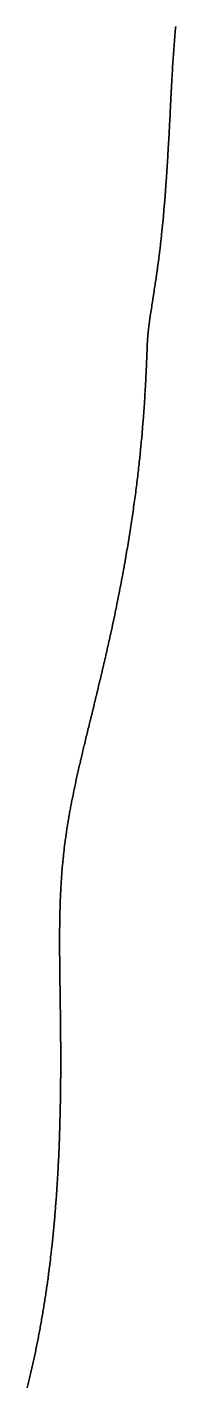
# Model space of a CAD drawing. Header units: inches. Extents: x 130170 to 284068, y 377793 to 804530.
# Drawn here: x 259751.1 to 259765.1, y 739821.6 to 739950.1 of the extents above; entities that cross this region are included whole.
import ezdxf

# ---------------------------------------------------------------- set-up
doc = ezdxf.new("R2010")
doc.units = ezdxf.units.IN
doc.header["$MEASUREMENT"] = 0
doc.layers.add('muni_il', color=7, linetype='Continuous')

msp = doc.modelspace()

# ---------------------------------------------------------------- linework, layer by layer
at = {"layer": 'muni_il'}
for points in [[(259751.09, 739821.46), (259751.13, 739821.59), (259751.16, 739821.73), (259751.19, 739821.86), (259751.22, 739821.99), (259751.25, 739822.13), (259751.28, 739822.26), (259751.32, 739822.39), (259751.35, 739822.53), (259751.38, 739822.66), (259751.41, 739822.8), (259751.44, 739822.93), (259751.47, 739823.07), (259751.5, 739823.2), (259751.53, 739823.34), (259751.56, 739823.47), (259751.59, 739823.61), (259751.62, 739823.74), (259751.65, 739823.88), (259751.68, 739824.02), (259751.71, 739824.15), (259751.74, 739824.29), (259751.77, 739824.43), (259751.8, 739824.56), (259751.83, 739824.7), (259751.86, 739824.84), (259751.89, 739824.98), (259751.91, 739825.12), (259751.94, 739825.26), (259751.97, 739825.4), (259752, 739825.53), (259752.03, 739825.67), (259752.05, 739825.81), (259752.08, 739825.95), (259752.11, 739826.09), (259752.14, 739826.24), (259752.16, 739826.38), (259752.19, 739826.52), (259752.22, 739826.66), (259752.24, 739826.8), (259752.27, 739826.94), (259752.3, 739827.09), (259752.32, 739827.23), (259752.35, 739827.37), (259752.37, 739827.52), (259752.4, 739827.66), (259752.43, 739827.8), (259752.45, 739827.95), (259752.48, 739828.09), (259752.5, 739828.24), (259752.53, 739828.38), (259752.55, 739828.53), (259752.57, 739828.67), (259752.6, 739828.82), (259752.62, 739828.97), (259752.65, 739829.11), (259752.67, 739829.26), (259752.69, 739829.41), (259752.72, 739829.56), (259752.74, 739829.71), (259752.76, 739829.85), (259752.79, 739830), (259752.81, 739830.15), (259752.83, 739830.3), (259752.85, 739830.45), (259752.88, 739830.6), (259752.9, 739830.75), (259752.92, 739830.9), (259752.94, 739831.06), (259752.96, 739831.21), (259752.99, 739831.36), (259753.01, 739831.51), (259753.03, 739831.66), (259753.05, 739831.82), (259753.07, 739831.97), (259753.09, 739832.12), (259753.11, 739832.28), (259753.13, 739832.43), (259753.15, 739832.59), (259753.17, 739832.74), (259753.19, 739832.9), (259753.21, 739833.05), (259753.23, 739833.21), (259753.25, 739833.37), (259753.27, 739833.52), (259753.28, 739833.68), (259753.3, 739833.84), (259753.32, 739834), (259753.34, 739834.15), (259753.36, 739834.31), (259753.38, 739834.47), (259753.39, 739834.63), (259753.41, 739834.79), (259753.43, 739834.95), (259753.44, 739835.11), (259753.46, 739835.27), (259753.48, 739835.43), (259753.49, 739835.59), (259753.51, 739835.75), (259753.53, 739835.92), (259753.54, 739836.08), (259753.56, 739836.24), (259753.57, 739836.4), (259753.59, 739836.57), (259753.61, 739836.73), (259753.62, 739836.89), (259753.64, 739837.06), (259753.65, 739837.22), (259753.66, 739837.38), (259753.68, 739837.55), (259753.69, 739837.71), (259753.71, 739837.88), (259753.72, 739838.04), (259753.73, 739838.21), (259753.75, 739838.38), (259753.76, 739838.54), (259753.77, 739838.71), (259753.79, 739838.88), (259753.8, 739839.04), (259753.81, 739839.21), (259753.82, 739839.38), (259753.84, 739839.55), (259753.85, 739839.71), (259753.86, 739839.88), (259753.87, 739840.05), (259753.88, 739840.22), (259753.89, 739840.39), (259753.91, 739840.56), (259753.92, 739840.72), (259753.93, 739840.89), (259753.94, 739841.06), (259753.95, 739841.23), (259753.96, 739841.4), (259753.97, 739841.57), (259753.98, 739841.74), (259753.99, 739841.91), (259754, 739842.08), (259754, 739842.25), (259754.01, 739842.43), (259754.02, 739842.6), (259754.03, 739842.77), (259754.04, 739842.94), (259754.05, 739843.11), (259754.06, 739843.28), (259754.06, 739843.45), (259754.07, 739843.62), (259754.08, 739843.8), (259754.09, 739843.97), (259754.09, 739844.14), (259754.1, 739844.31), (259754.11, 739844.48), (259754.11, 739844.65), (259754.12, 739844.83), (259754.13, 739845), (259754.13, 739845.17), (259754.14, 739845.34), (259754.14, 739845.51), (259754.15, 739845.69), (259754.16, 739845.86), (259754.16, 739846.03), (259754.17, 739846.2), (259754.17, 739846.37), (259754.18, 739846.55), (259754.18, 739846.72), (259754.18, 739846.89), (259754.19, 739847.06), (259754.19, 739847.23), (259754.2, 739847.4), (259754.2, 739847.58), (259754.2, 739847.75), (259754.21, 739847.92), (259754.21, 739848.09), (259754.21, 739848.26), (259754.22, 739848.43), (259754.22, 739848.6), (259754.22, 739848.77), (259754.23, 739848.94), (259754.23, 739849.11), (259754.23, 739849.29), (259754.23, 739849.46), (259754.24, 739849.63), (259754.24, 739849.8), (259754.24, 739849.97), (259754.24, 739850.13), (259754.24, 739850.3), (259754.24, 739850.47), (259754.24, 739850.64), (259754.25, 739850.81), (259754.25, 739850.98), (259754.25, 739851.15), (259754.25, 739851.32), (259754.25, 739851.48), (259754.25, 739851.65), (259754.25, 739851.82), (259754.25, 739851.99), (259754.25, 739852.15), (259754.25, 739852.32), (259754.25, 739852.48), (259754.25, 739852.65), (259754.25, 739852.82), (259754.25, 739852.98), (259754.25, 739853.15), (259754.25, 739853.31), (259754.25, 739853.48), (259754.25, 739853.64), (259754.25, 739853.8), (259754.25, 739853.97), (259754.25, 739854.13), (259754.24, 739854.29), (259754.24, 739854.46), (259754.24, 739854.62), (259754.24, 739854.78), (259754.24, 739854.94), (259754.24, 739855.1), (259754.24, 739855.26), (259754.24, 739855.42), (259754.23, 739855.58), (259754.23, 739855.74), (259754.23, 739855.9), (259754.23, 739856.06), (259754.23, 739856.22), (259754.23, 739856.38), (259754.22, 739856.53), (259754.22, 739856.69), (259754.22, 739856.85), (259754.22, 739857.01), (259754.22, 739857.16), (259754.21, 739857.32), (259754.21, 739857.47), (259754.21, 739857.63), (259754.21, 739857.78), (259754.21, 739857.93), (259754.2, 739858.09), (259754.2, 739858.24), (259754.2, 739858.39), (259754.2, 739858.55), (259754.2, 739858.7), (259754.19, 739858.85), (259754.19, 739859), (259754.19, 739859.15), (259754.19, 739859.3), (259754.19, 739859.45), (259754.18, 739859.6), (259754.18, 739859.75), (259754.18, 739859.89), (259754.18, 739860.04), (259754.18, 739860.19), (259754.17, 739860.34), (259754.17, 739860.48), (259754.17, 739860.63), (259754.17, 739860.77), (259754.17, 739860.92), (259754.17, 739861.06), (259754.16, 739861.21), (259754.16, 739861.35), (259754.16, 739861.49), (259754.16, 739861.64), (259754.16, 739861.78), (259754.16, 739861.92), (259754.16, 739862.06), (259754.16, 739862.2), (259754.15, 739862.34), (259754.15, 739862.48), (259754.15, 739862.62), (259754.15, 739862.76), (259754.15, 739862.9), (259754.15, 739863.04), (259754.15, 739863.18), (259754.15, 739863.31), (259754.15, 739863.45), (259754.15, 739863.59), (259754.15, 739863.72), (259754.15, 739863.86), (259754.15, 739864), (259754.15, 739864.13), (259754.15, 739864.26), (259754.15, 739864.4), (259754.15, 739864.53), (259754.15, 739864.67), (259754.15, 739864.8), (259754.15, 739864.93), (259754.16, 739865.06), (259754.16, 739865.2), (259754.16, 739865.33), (259754.16, 739865.46), (259754.16, 739865.59), (259754.16, 739865.72), (259754.17, 739865.85), (259754.17, 739865.98), (259754.17, 739866.11), (259754.17, 739866.24), (259754.18, 739866.37), (259754.18, 739866.49), (259754.18, 739866.62), (259754.19, 739866.75), (259754.19, 739866.88), (259754.19, 739867), (259754.2, 739867.13), (259754.2, 739867.26), (259754.21, 739867.38), (259754.21, 739867.51), (259754.21, 739867.64), (259754.22, 739867.76), (259754.22, 739867.89), (259754.23, 739868.01), (259754.23, 739868.14), (259754.24, 739868.26), (259754.25, 739868.38), (259754.25, 739868.51), (259754.26, 739868.63), (259754.27, 739868.76), (259754.27, 739868.88), (259754.28, 739869), (259754.29, 739869.13), (259754.29, 739869.25), (259754.3, 739869.37), (259754.31, 739869.49), (259754.32, 739869.62), (259754.33, 739869.74), (259754.33, 739869.86), (259754.34, 739869.98), (259754.35, 739870.1), (259754.36, 739870.23), (259754.37, 739870.35), (259754.38, 739870.47), (259754.39, 739870.59), (259754.4, 739870.71), (259754.41, 739870.83), (259754.42, 739870.95), (259754.44, 739871.07), (259754.45, 739871.2), (259754.46, 739871.32), (259754.47, 739871.44), (259754.48, 739871.56), (259754.5, 739871.68), (259754.51, 739871.8), (259754.52, 739871.92), (259754.53, 739872.04), (259754.55, 739872.16), (259754.56, 739872.28), (259754.58, 739872.41), (259754.59, 739872.53), (259754.61, 739872.65), (259754.62, 739872.77), (259754.64, 739872.89), (259754.65, 739873.01), (259754.67, 739873.13), (259754.68, 739873.26), (259754.7, 739873.38), (259754.72, 739873.5), (259754.73, 739873.62), (259754.75, 739873.74), (259754.77, 739873.87), (259754.79, 739873.99), (259754.8, 739874.11), (259754.82, 739874.23), (259754.84, 739874.36), (259754.86, 739874.48), (259754.88, 739874.6), (259754.9, 739874.73), (259754.92, 739874.85), (259754.94, 739874.98), (259754.96, 739875.1), (259754.98, 739875.22), (259755, 739875.35), (259755.02, 739875.47), (259755.05, 739875.6), (259755.07, 739875.73), (259755.09, 739875.85), (259755.11, 739875.98), (259755.14, 739876.11), (259755.16, 739876.23), (259755.18, 739876.36), (259755.21, 739876.49), (259755.23, 739876.62), (259755.26, 739876.74), (259755.28, 739876.87), (259755.31, 739877), (259755.33, 739877.13), (259755.36, 739877.26), (259755.38, 739877.39), (259755.41, 739877.52), (259755.44, 739877.65), (259755.46, 739877.79), (259755.49, 739877.92), (259755.52, 739878.05), (259755.55, 739878.18), (259755.58, 739878.32), (259755.6, 739878.45), (259755.63, 739878.59), (259755.66, 739878.72), (259755.69, 739878.86), (259755.72, 739878.99), (259755.75, 739879.13), (259755.78, 739879.27), (259755.81, 739879.4), (259755.84, 739879.54), (259755.87, 739879.68), (259755.91, 739879.82), (259755.94, 739879.96), (259755.97, 739880.1), (259756, 739880.24), (259756.03, 739880.38), (259756.07, 739880.53), (259756.1, 739880.67), (259756.13, 739880.81), (259756.17, 739880.96), (259756.2, 739881.1), (259756.23, 739881.25), (259756.27, 739881.39), (259756.3, 739881.54), (259756.34, 739881.69), (259756.37, 739881.83), (259756.41, 739881.98), (259756.44, 739882.13), (259756.48, 739882.28), (259756.52, 739882.43), (259756.55, 739882.58), (259756.59, 739882.74), (259756.63, 739882.89), (259756.66, 739883.04), (259756.7, 739883.2), (259756.74, 739883.35), (259756.78, 739883.51), (259756.81, 739883.66), (259756.85, 739883.82), (259756.89, 739883.98), (259756.93, 739884.14), (259756.97, 739884.3), (259757.01, 739884.45), (259757.05, 739884.62), (259757.09, 739884.78), (259757.13, 739884.94), (259757.17, 739885.1), (259757.21, 739885.27), (259757.25, 739885.43), (259757.29, 739885.59), (259757.33, 739885.76), (259757.37, 739885.93), (259757.41, 739886.09), (259757.45, 739886.26), (259757.49, 739886.43), (259757.53, 739886.6), (259757.57, 739886.77), (259757.61, 739886.94), (259757.66, 739887.11), (259757.7, 739887.29), (259757.74, 739887.46), (259757.78, 739887.63), (259757.82, 739887.81), (259757.86, 739887.99), (259757.91, 739888.16), (259757.95, 739888.34), (259757.99, 739888.52), (259758.03, 739888.7), (259758.08, 739888.87), (259758.12, 739889.05), (259758.16, 739889.24), (259758.2, 739889.42), (259758.25, 739889.6), (259758.29, 739889.78), (259758.33, 739889.97), (259758.37, 739890.15), (259758.42, 739890.33), (259758.46, 739890.52), (259758.5, 739890.71), (259758.55, 739890.89), (259758.59, 739891.08), (259758.63, 739891.27), (259758.67, 739891.46), (259758.72, 739891.65), (259758.76, 739891.84), (259758.8, 739892.03), (259758.84, 739892.22), (259758.89, 739892.41), (259758.93, 739892.61), (259758.97, 739892.8), (259759.01, 739892.99), (259759.06, 739893.19), (259759.1, 739893.38), (259759.14, 739893.58), (259759.18, 739893.78), (259759.22, 739893.97), (259759.27, 739894.17), (259759.31, 739894.37), (259759.35, 739894.57), (259759.39, 739894.77), (259759.43, 739894.97), (259759.47, 739895.16), (259759.51, 739895.36), (259759.55, 739895.57), (259759.59, 739895.77), (259759.63, 739895.97), (259759.67, 739896.17), (259759.71, 739896.37), (259759.75, 739896.57), (259759.79, 739896.78), (259759.83, 739896.98), (259759.87, 739897.18), (259759.91, 739897.39), (259759.95, 739897.59), (259759.99, 739897.8), (259760.03, 739898), (259760.07, 739898.21), (259760.1, 739898.41), (259760.14, 739898.62), (259760.18, 739898.82), (259760.22, 739899.03), (259760.25, 739899.23), (259760.29, 739899.44), (259760.33, 739899.64), (259760.36, 739899.85), (259760.4, 739900.06), (259760.43, 739900.26), (259760.47, 739900.47), (259760.5, 739900.67), (259760.54, 739900.88), (259760.57, 739901.08), (259760.61, 739901.29), (259760.64, 739901.5), (259760.67, 739901.7), (259760.71, 739901.91), (259760.74, 739902.11), (259760.77, 739902.32), (259760.8, 739902.52), (259760.83, 739902.72), (259760.87, 739902.93), (259760.9, 739903.13), (259760.93, 739903.34), (259760.96, 739903.54), (259760.99, 739903.74), (259761.02, 739903.94), (259761.05, 739904.15), (259761.07, 739904.35), (259761.1, 739904.55), (259761.13, 739904.75), (259761.16, 739904.95), (259761.19, 739905.15), (259761.21, 739905.35), (259761.24, 739905.55), (259761.27, 739905.74), (259761.29, 739905.94), (259761.32, 739906.14), (259761.34, 739906.33), (259761.37, 739906.53), (259761.39, 739906.72), (259761.42, 739906.91), (259761.44, 739907.11), (259761.46, 739907.3), (259761.49, 739907.49), (259761.51, 739907.68), (259761.53, 739907.87), (259761.55, 739908.06), (259761.58, 739908.25), (259761.6, 739908.43), (259761.62, 739908.62), (259761.64, 739908.8), (259761.66, 739908.98), (259761.68, 739909.17), (259761.7, 739909.35), (259761.72, 739909.53), (259761.73, 739909.71), (259761.75, 739909.89), (259761.77, 739910.06), (259761.79, 739910.24), (259761.81, 739910.41), (259761.82, 739910.58), (259761.84, 739910.76), (259761.85, 739910.93), (259761.87, 739911.1), (259761.89, 739911.26), (259761.9, 739911.43), (259761.92, 739911.59), (259761.93, 739911.76), (259761.94, 739911.92), (259761.96, 739912.08), (259761.97, 739912.24), (259761.98, 739912.4), (259762, 739912.56), (259762.01, 739912.71), (259762.02, 739912.86), (259762.03, 739913.02), (259762.05, 739913.17), (259762.06, 739913.32), (259762.07, 739913.46), (259762.08, 739913.61), (259762.09, 739913.75), (259762.1, 739913.9), (259762.11, 739914.04), (259762.12, 739914.18), (259762.13, 739914.32), (259762.14, 739914.45), (259762.15, 739914.59), (259762.16, 739914.72), (259762.16, 739914.85), (259762.17, 739914.98), (259762.18, 739915.11), (259762.19, 739915.23), (259762.2, 739915.36), (259762.2, 739915.48), (259762.21, 739915.6), (259762.22, 739915.72), (259762.22, 739915.84), (259762.23, 739915.96), (259762.24, 739916.07), (259762.24, 739916.19), (259762.25, 739916.3), (259762.25, 739916.41), (259762.26, 739916.52), (259762.27, 739916.62), (259762.27, 739916.73), (259762.28, 739916.83), (259762.28, 739916.93), (259762.29, 739917.03), (259762.29, 739917.13), (259762.29, 739917.23), (259762.3, 739917.32), (259762.3, 739917.42), (259762.31, 739917.51), (259762.31, 739917.6), (259762.32, 739917.69), (259762.32, 739917.77), (259762.32, 739917.86), (259762.33, 739917.95), (259762.33, 739918.03), (259762.33, 739918.11), (259762.34, 739918.19), (259762.34, 739918.27), (259762.34, 739918.34), (259762.35, 739918.42), (259762.35, 739918.49), (259762.35, 739918.57), (259762.35, 739918.64), (259762.36, 739918.71), (259762.36, 739918.78), (259762.36, 739918.84), (259762.37, 739918.91), (259762.37, 739918.98), (259762.37, 739919.04), (259762.37, 739919.1), (259762.38, 739919.16), (259762.38, 739919.22), (259762.38, 739919.28), (259762.38, 739919.34), (259762.38, 739919.4), (259762.39, 739919.45), (259762.39, 739919.51), (259762.39, 739919.56), (259762.39, 739919.61), (259762.4, 739919.66), (259762.4, 739919.71), (259762.4, 739919.76), (259762.4, 739919.81), (259762.4, 739919.86), (259762.41, 739919.91), (259762.41, 739919.95), (259762.41, 739920), (259762.41, 739920.04), (259762.42, 739920.09), (259762.42, 739920.13), (259762.42, 739920.17), (259762.42, 739920.21), (259762.42, 739920.25), (259762.43, 739920.29), (259762.43, 739920.33), (259762.43, 739920.37), (259762.43, 739920.41), (259762.44, 739920.45), (259762.44, 739920.48), (259762.44, 739920.52), (259762.44, 739920.56), (259762.44, 739920.59), (259762.45, 739920.63), (259762.45, 739920.66), (259762.45, 739920.7), (259762.45, 739920.73), (259762.46, 739920.76), (259762.46, 739920.8), (259762.46, 739920.83), (259762.46, 739920.86), (259762.47, 739920.89), (259762.47, 739920.92), (259762.47, 739920.96), (259762.47, 739920.99), (259762.48, 739921.02), (259762.48, 739921.05), (259762.48, 739921.08), (259762.48, 739921.11), (259762.49, 739921.14), (259762.49, 739921.17), (259762.49, 739921.2), (259762.49, 739921.23), (259762.5, 739921.25), (259762.5, 739921.28), (259762.5, 739921.31), (259762.51, 739921.34), (259762.51, 739921.37), (259762.51, 739921.4), (259762.52, 739921.43), (259762.52, 739921.46), (259762.52, 739921.49), (259762.52, 739921.51), (259762.53, 739921.54), (259762.53, 739921.57), (259762.53, 739921.6), (259762.54, 739921.63), (259762.54, 739921.66), (259762.54, 739921.69), (259762.55, 739921.72), (259762.55, 739921.75), (259762.55, 739921.78), (259762.56, 739921.81), (259762.56, 739921.84), (259762.57, 739921.87), (259762.57, 739921.9), (259762.57, 739921.93), (259762.58, 739921.96), (259762.58, 739921.99), (259762.58, 739922.02), (259762.59, 739922.05), (259762.59, 739922.09), (259762.6, 739922.12), (259762.6, 739922.15), (259762.61, 739922.18), (259762.61, 739922.22), (259762.62, 739922.25), (259762.62, 739922.29), (259762.63, 739922.32), (259762.63, 739922.36), (259762.64, 739922.4), (259762.64, 739922.44), (259762.65, 739922.47), (259762.65, 739922.51), (259762.66, 739922.55), (259762.66, 739922.6), (259762.67, 739922.64), (259762.68, 739922.68), (259762.68, 739922.73), (259762.69, 739922.77), (259762.7, 739922.82), (259762.7, 739922.87), (259762.71, 739922.92), (259762.72, 739922.97), (259762.73, 739923.02), (259762.8, 739923.49), (259762.82, 739923.59), (259762.83, 739923.65), (259762.83, 739923.7), (259762.84, 739923.77), (259762.85, 739923.83), (259762.86, 739923.89), (259762.87, 739923.96), (259762.88, 739924.03), (259762.9, 739924.1), (259762.91, 739924.17), (259762.92, 739924.25), (259762.93, 739924.32), (259762.94, 739924.39), (259762.95, 739924.47), (259762.96, 739924.55), (259762.98, 739924.62), (259762.99, 739924.7), (259763, 739924.78), (259763.01, 739924.86), (259763.02, 739924.94), (259763.04, 739925.01), (259763.05, 739925.09), (259763.06, 739925.17), (259763.07, 739925.25), (259763.08, 739925.34), (259763.1, 739925.42), (259763.11, 739925.5), (259763.12, 739925.58), (259763.13, 739925.66), (259763.15, 739925.74), (259763.16, 739925.83), (259763.17, 739925.91), (259763.18, 739925.99), (259763.2, 739926.08), (259763.21, 739926.16), (259763.22, 739926.25), (259763.24, 739926.34), (259763.25, 739926.42), (259763.26, 739926.51), (259763.27, 739926.6), (259763.29, 739926.69), (259763.3, 739926.78), (259763.31, 739926.87), (259763.33, 739926.97), (259763.34, 739927.06), (259763.35, 739927.16), (259763.37, 739927.25), (259763.38, 739927.35), (259763.39, 739927.45), (259763.41, 739927.55), (259763.42, 739927.65), (259763.44, 739927.75), (259763.45, 739927.85), (259763.46, 739927.96), (259763.48, 739928.06), (259763.49, 739928.17), (259763.5, 739928.28), (259763.52, 739928.39), (259763.53, 739928.5), (259763.55, 739928.61), (259763.56, 739928.72), (259763.57, 739928.84), (259763.59, 739928.96), (259763.6, 739929.08), (259763.62, 739929.2), (259763.63, 739929.32), (259763.65, 739929.44), (259763.66, 739929.56), (259763.67, 739929.69), (259763.69, 739929.82), (259763.7, 739929.94), (259763.72, 739930.07), (259763.73, 739930.21), (259763.75, 739930.34), (259763.76, 739930.47), (259763.77, 739930.61), (259763.79, 739930.74), (259763.8, 739930.88), (259763.82, 739931.02), (259763.83, 739931.16), (259763.84, 739931.3), (259763.86, 739931.45), (259763.87, 739931.59), (259763.89, 739931.73), (259763.9, 739931.88), (259763.91, 739932.03), (259763.93, 739932.18), (259763.94, 739932.33), (259763.95, 739932.48), (259763.97, 739932.63), (259763.98, 739932.78), (259763.99, 739932.93), (259764.01, 739933.09), (259764.02, 739933.24), (259764.03, 739933.4), (259764.05, 739933.55), (259764.06, 739933.71), (259764.07, 739933.87), (259764.09, 739934.03), (259764.1, 739934.19), (259764.11, 739934.35), (259764.12, 739934.51), (259764.13, 739934.67), (259764.15, 739934.83), (259764.16, 739934.99), (259764.17, 739935.15), (259764.18, 739935.32), (259764.19, 739935.48), (259764.21, 739935.64), (259764.22, 739935.81), (259764.23, 739935.97), (259764.24, 739936.13), (259764.25, 739936.3), (259764.26, 739936.46), (259764.27, 739936.63), (259764.28, 739936.79), (259764.29, 739936.96), (259764.3, 739937.12), (259764.31, 739937.29), (259764.32, 739937.45), (259764.33, 739937.62), (259764.34, 739937.78), (259764.35, 739937.95), (259764.36, 739938.11), (259764.37, 739938.27), (259764.38, 739938.44), (259764.39, 739938.6), (259764.4, 739938.77), (259764.41, 739938.93), (259764.42, 739939.09), (259764.43, 739939.26), (259764.44, 739939.42), (259764.45, 739939.58), (259764.46, 739939.75), (259764.47, 739939.91), (259764.47, 739940.07), (259764.48, 739940.23), (259764.49, 739940.39), (259764.5, 739940.55), (259764.51, 739940.72), (259764.52, 739940.88), (259764.52, 739941.03), (259764.53, 739941.19), (259764.54, 739941.35), (259764.55, 739941.51), (259764.56, 739941.67), (259764.56, 739941.83), (259764.57, 739941.98), (259764.58, 739942.14), (259764.59, 739942.3), (259764.6, 739942.45), (259764.6, 739942.61), (259764.61, 739942.76), (259764.62, 739942.92), (259764.63, 739943.07), (259764.63, 739943.22), (259764.64, 739943.38), (259764.65, 739943.53), (259764.66, 739943.68), (259764.67, 739943.83), (259764.67, 739943.98), (259764.68, 739944.13), (259764.69, 739944.28), (259764.7, 739944.43), (259764.7, 739944.58), (259764.71, 739944.73), (259764.72, 739944.88), (259764.73, 739945.03), (259764.74, 739945.17), (259764.74, 739945.32), (259764.75, 739945.47), (259764.76, 739945.61), (259764.77, 739945.76), (259764.78, 739945.9), (259764.79, 739946.05), (259764.79, 739946.19), (259764.8, 739946.33), (259764.81, 739946.48), (259764.82, 739946.62), (259764.83, 739946.76), (259764.84, 739946.9), (259764.85, 739947.04), (259764.86, 739947.18), (259764.87, 739947.32), (259764.88, 739947.46), (259764.89, 739947.6), (259764.9, 739947.74), (259764.91, 739947.88), (259764.92, 739948.02), (259764.93, 739948.16), (259764.94, 739948.3), (259764.95, 739948.44), (259764.96, 739948.57), (259764.97, 739948.71), (259764.98, 739948.85), (259764.99, 739948.98), (259765, 739949.12), (259765.01, 739949.26), (259765.03, 739949.39), (259765.04, 739949.53), (259765.05, 739949.66), (259765.06, 739949.8), (259765.07, 739949.93), (259765.09, 739950.07), (259765.1, 739950.2)], [(259765.1, 739950.2), (259765.09, 739950.07), (259765.07, 739949.93), (259765.06, 739949.8), (259765.05, 739949.66), (259765.04, 739949.53), (259765.03, 739949.39), (259765.01, 739949.26), (259765, 739949.12), (259764.99, 739948.98), (259764.98, 739948.85), (259764.97, 739948.71), (259764.96, 739948.57), (259764.95, 739948.44), (259764.94, 739948.3), (259764.93, 739948.16), (259764.92, 739948.02), (259764.91, 739947.88), (259764.9, 739947.74), (259764.89, 739947.6), (259764.88, 739947.46), (259764.87, 739947.32), (259764.86, 739947.18), (259764.85, 739947.04), (259764.84, 739946.9), (259764.83, 739946.76), (259764.82, 739946.62), (259764.81, 739946.48), (259764.8, 739946.33), (259764.79, 739946.19), (259764.79, 739946.05), (259764.78, 739945.9), (259764.77, 739945.76), (259764.76, 739945.61), (259764.75, 739945.47), (259764.74, 739945.32), (259764.74, 739945.17), (259764.73, 739945.03), (259764.72, 739944.88), (259764.71, 739944.73), (259764.7, 739944.58), (259764.7, 739944.43), (259764.69, 739944.28), (259764.68, 739944.13), (259764.67, 739943.98), (259764.67, 739943.83), (259764.66, 739943.68), (259764.65, 739943.53), (259764.64, 739943.38), (259764.63, 739943.22), (259764.63, 739943.07), (259764.62, 739942.92), (259764.61, 739942.76), (259764.6, 739942.61), (259764.6, 739942.45), (259764.59, 739942.3), (259764.58, 739942.14), (259764.57, 739941.98), (259764.56, 739941.83), (259764.56, 739941.67), (259764.55, 739941.51), (259764.54, 739941.35), (259764.53, 739941.19), (259764.52, 739941.03), (259764.52, 739940.88), (259764.51, 739940.72), (259764.5, 739940.55), (259764.49, 739940.39), (259764.48, 739940.23), (259764.47, 739940.07), (259764.47, 739939.91), (259764.46, 739939.75), (259764.45, 739939.58), (259764.44, 739939.42), (259764.43, 739939.26), (259764.42, 739939.09), (259764.41, 739938.93), (259764.4, 739938.77), (259764.39, 739938.6), (259764.38, 739938.44), (259764.37, 739938.27), (259764.36, 739938.11), (259764.35, 739937.95), (259764.34, 739937.78), (259764.33, 739937.62), (259764.32, 739937.45), (259764.31, 739937.29), (259764.3, 739937.12), (259764.29, 739936.96), (259764.28, 739936.79), (259764.27, 739936.63), (259764.26, 739936.46), (259764.25, 739936.3), (259764.24, 739936.13), (259764.23, 739935.97), (259764.22, 739935.81), (259764.21, 739935.64), (259764.19, 739935.48), (259764.18, 739935.32), (259764.17, 739935.15), (259764.16, 739934.99), (259764.15, 739934.83), (259764.13, 739934.67), (259764.12, 739934.51), (259764.11, 739934.35), (259764.1, 739934.19), (259764.09, 739934.03), (259764.07, 739933.87), (259764.06, 739933.71), (259764.05, 739933.55), (259764.03, 739933.4), (259764.02, 739933.24), (259764.01, 739933.09), (259763.99, 739932.93), (259763.98, 739932.78), (259763.97, 739932.63), (259763.95, 739932.48), (259763.94, 739932.33), (259763.93, 739932.18), (259763.91, 739932.03), (259763.9, 739931.88), (259763.89, 739931.73), (259763.87, 739931.59), (259763.86, 739931.45), (259763.84, 739931.3), (259763.83, 739931.16), (259763.82, 739931.02), (259763.8, 739930.88), (259763.79, 739930.74), (259763.77, 739930.61), (259763.76, 739930.47), (259763.75, 739930.34), (259763.73, 739930.21), (259763.72, 739930.07), (259763.7, 739929.94), (259763.69, 739929.82), (259763.67, 739929.69), (259763.66, 739929.56), (259763.65, 739929.44), (259763.63, 739929.32), (259763.62, 739929.2), (259763.6, 739929.08), (259763.59, 739928.96), (259763.57, 739928.84), (259763.56, 739928.72), (259763.55, 739928.61), (259763.53, 739928.5), (259763.52, 739928.39), (259763.5, 739928.28), (259763.49, 739928.17), (259763.48, 739928.06), (259763.46, 739927.96), (259763.45, 739927.85), (259763.44, 739927.75), (259763.42, 739927.65), (259763.41, 739927.55), (259763.39, 739927.45), (259763.38, 739927.35), (259763.37, 739927.25), (259763.35, 739927.16), (259763.34, 739927.06), (259763.33, 739926.97), (259763.31, 739926.87), (259763.3, 739926.78), (259763.29, 739926.69), (259763.27, 739926.6), (259763.26, 739926.51), (259763.25, 739926.42), (259763.24, 739926.34), (259763.22, 739926.25), (259763.21, 739926.16), (259763.2, 739926.08), (259763.18, 739925.99), (259763.17, 739925.91), (259763.16, 739925.83), (259763.15, 739925.74), (259763.13, 739925.66), (259763.12, 739925.58), (259763.11, 739925.5), (259763.1, 739925.42), (259763.08, 739925.34), (259763.07, 739925.25), (259763.06, 739925.17), (259763.05, 739925.09), (259763.04, 739925.01), (259763.02, 739924.94), (259763.01, 739924.86), (259763, 739924.78), (259762.99, 739924.7), (259762.98, 739924.62), (259762.96, 739924.55), (259762.95, 739924.47), (259762.94, 739924.39), (259762.93, 739924.32), (259762.92, 739924.25), (259762.91, 739924.17), (259762.9, 739924.1), (259762.88, 739924.03), (259762.87, 739923.96), (259762.86, 739923.89), (259762.85, 739923.83), (259762.84, 739923.77), (259762.83, 739923.7), (259762.83, 739923.65), (259762.82, 739923.59), (259762.8, 739923.49), (259762.73, 739923.02), (259762.72, 739922.97), (259762.71, 739922.92), (259762.7, 739922.87), (259762.7, 739922.82), (259762.69, 739922.77), (259762.68, 739922.73), (259762.68, 739922.68), (259762.67, 739922.64), (259762.66, 739922.6), (259762.66, 739922.55), (259762.65, 739922.51), (259762.65, 739922.47), (259762.64, 739922.44), (259762.64, 739922.4), (259762.63, 739922.36), (259762.63, 739922.32), (259762.62, 739922.29), (259762.62, 739922.25), (259762.61, 739922.22), (259762.61, 739922.18), (259762.6, 739922.15), (259762.6, 739922.12), (259762.59, 739922.09), (259762.59, 739922.05), (259762.58, 739922.02), (259762.58, 739921.99), (259762.58, 739921.96), (259762.57, 739921.93), (259762.57, 739921.9), (259762.57, 739921.87), (259762.56, 739921.84), (259762.56, 739921.81), (259762.55, 739921.78), (259762.55, 739921.75), (259762.55, 739921.72), (259762.54, 739921.69), (259762.54, 739921.66), (259762.54, 739921.63), (259762.53, 739921.6), (259762.53, 739921.57), (259762.53, 739921.54), (259762.52, 739921.51), (259762.52, 739921.49), (259762.52, 739921.46), (259762.52, 739921.43), (259762.51, 739921.4), (259762.51, 739921.37), (259762.51, 739921.34), (259762.5, 739921.31), (259762.5, 739921.28), (259762.5, 739921.25), (259762.49, 739921.23), (259762.49, 739921.2), (259762.49, 739921.17), (259762.49, 739921.14), (259762.48, 739921.11), (259762.48, 739921.08), (259762.48, 739921.05), (259762.48, 739921.02), (259762.47, 739920.99), (259762.47, 739920.96), (259762.47, 739920.92), (259762.47, 739920.89), (259762.46, 739920.86), (259762.46, 739920.83), (259762.46, 739920.8), (259762.46, 739920.76), (259762.45, 739920.73), (259762.45, 739920.7), (259762.45, 739920.66), (259762.45, 739920.63), (259762.44, 739920.59), (259762.44, 739920.56), (259762.44, 739920.52), (259762.44, 739920.48), (259762.44, 739920.45), (259762.43, 739920.41), (259762.43, 739920.37), (259762.43, 739920.33), (259762.43, 739920.29), (259762.42, 739920.25), (259762.42, 739920.21), (259762.42, 739920.17), (259762.42, 739920.13), (259762.42, 739920.09), (259762.41, 739920.04), (259762.41, 739920), (259762.41, 739919.95), (259762.41, 739919.91), (259762.4, 739919.86), (259762.4, 739919.81), (259762.4, 739919.76), (259762.4, 739919.71), (259762.4, 739919.66), (259762.39, 739919.61), (259762.39, 739919.56), (259762.39, 739919.51), (259762.39, 739919.45), (259762.38, 739919.4), (259762.38, 739919.34), (259762.38, 739919.28), (259762.38, 739919.22), (259762.38, 739919.16), (259762.37, 739919.1), (259762.37, 739919.04), (259762.37, 739918.98), (259762.37, 739918.91), (259762.36, 739918.84), (259762.36, 739918.78), (259762.36, 739918.71), (259762.35, 739918.64), (259762.35, 739918.57), (259762.35, 739918.49), (259762.35, 739918.42), (259762.34, 739918.34), (259762.34, 739918.27), (259762.34, 739918.19), (259762.33, 739918.11), (259762.33, 739918.03), (259762.33, 739917.95), (259762.32, 739917.86), (259762.32, 739917.77), (259762.32, 739917.69), (259762.31, 739917.6), (259762.31, 739917.51), (259762.3, 739917.42), (259762.3, 739917.32), (259762.29, 739917.23), (259762.29, 739917.13), (259762.29, 739917.03), (259762.28, 739916.93), (259762.28, 739916.83), (259762.27, 739916.73), (259762.27, 739916.62), (259762.26, 739916.52), (259762.25, 739916.41), (259762.25, 739916.3), (259762.24, 739916.19), (259762.24, 739916.07), (259762.23, 739915.96), (259762.22, 739915.84), (259762.22, 739915.72), (259762.21, 739915.6), (259762.2, 739915.48), (259762.2, 739915.36), (259762.19, 739915.23), (259762.18, 739915.11), (259762.17, 739914.98), (259762.16, 739914.85), (259762.16, 739914.72), (259762.15, 739914.59), (259762.14, 739914.45), (259762.13, 739914.32), (259762.12, 739914.18), (259762.11, 739914.04), (259762.1, 739913.9), (259762.09, 739913.75), (259762.08, 739913.61), (259762.07, 739913.46), (259762.06, 739913.32), (259762.05, 739913.17), (259762.03, 739913.02), (259762.02, 739912.86), (259762.01, 739912.71), (259762, 739912.56), (259761.98, 739912.4), (259761.97, 739912.24), (259761.96, 739912.08), (259761.94, 739911.92), (259761.93, 739911.76), (259761.92, 739911.59), (259761.9, 739911.43), (259761.89, 739911.26), (259761.87, 739911.1), (259761.85, 739910.93), (259761.84, 739910.76), (259761.82, 739910.58), (259761.81, 739910.41), (259761.79, 739910.24), (259761.77, 739910.06), (259761.75, 739909.89), (259761.73, 739909.71), (259761.72, 739909.53), (259761.7, 739909.35), (259761.68, 739909.17), (259761.66, 739908.98), (259761.64, 739908.8), (259761.62, 739908.62), (259761.6, 739908.43), (259761.58, 739908.25), (259761.55, 739908.06), (259761.53, 739907.87), (259761.51, 739907.68), (259761.49, 739907.49), (259761.46, 739907.3), (259761.44, 739907.11), (259761.42, 739906.91), (259761.39, 739906.72), (259761.37, 739906.53), (259761.34, 739906.33), (259761.32, 739906.14), (259761.29, 739905.94), (259761.27, 739905.74), (259761.24, 739905.55), (259761.21, 739905.35), (259761.19, 739905.15), (259761.16, 739904.95), (259761.13, 739904.75), (259761.1, 739904.55), (259761.07, 739904.35), (259761.05, 739904.15), (259761.02, 739903.94), (259760.99, 739903.74), (259760.96, 739903.54), (259760.93, 739903.34), (259760.9, 739903.13), (259760.87, 739902.93), (259760.83, 739902.72), (259760.8, 739902.52), (259760.77, 739902.32), (259760.74, 739902.11), (259760.71, 739901.91), (259760.67, 739901.7), (259760.64, 739901.5), (259760.61, 739901.29), (259760.57, 739901.08), (259760.54, 739900.88), (259760.5, 739900.67), (259760.47, 739900.47), (259760.43, 739900.26), (259760.4, 739900.06), (259760.36, 739899.85), (259760.33, 739899.64), (259760.29, 739899.44), (259760.25, 739899.23), (259760.22, 739899.03), (259760.18, 739898.82), (259760.14, 739898.62), (259760.1, 739898.41), (259760.07, 739898.21), (259760.03, 739898), (259759.99, 739897.8), (259759.95, 739897.59), (259759.91, 739897.39), (259759.87, 739897.18), (259759.83, 739896.98), (259759.79, 739896.78), (259759.75, 739896.57), (259759.71, 739896.37), (259759.67, 739896.17), (259759.63, 739895.97), (259759.59, 739895.77), (259759.55, 739895.57), (259759.51, 739895.36), (259759.47, 739895.16), (259759.43, 739894.97), (259759.39, 739894.77), (259759.35, 739894.57), (259759.31, 739894.37), (259759.27, 739894.17), (259759.22, 739893.97), (259759.18, 739893.78), (259759.14, 739893.58), (259759.1, 739893.38), (259759.06, 739893.19), (259759.01, 739892.99), (259758.97, 739892.8), (259758.93, 739892.61), (259758.89, 739892.41), (259758.84, 739892.22), (259758.8, 739892.03), (259758.76, 739891.84), (259758.72, 739891.65), (259758.67, 739891.46), (259758.63, 739891.27), (259758.59, 739891.08), (259758.55, 739890.89), (259758.5, 739890.71), (259758.46, 739890.52), (259758.42, 739890.33), (259758.37, 739890.15), (259758.33, 739889.97), (259758.29, 739889.78), (259758.25, 739889.6), (259758.2, 739889.42), (259758.16, 739889.24), (259758.12, 739889.05), (259758.08, 739888.87), (259758.03, 739888.7), (259757.99, 739888.52), (259757.95, 739888.34), (259757.91, 739888.16), (259757.86, 739887.99), (259757.82, 739887.81), (259757.78, 739887.63), (259757.74, 739887.46), (259757.7, 739887.29), (259757.66, 739887.11), (259757.61, 739886.94), (259757.57, 739886.77), (259757.53, 739886.6), (259757.49, 739886.43), (259757.45, 739886.26), (259757.41, 739886.09), (259757.37, 739885.93), (259757.33, 739885.76), (259757.29, 739885.59), (259757.25, 739885.43), (259757.21, 739885.27), (259757.17, 739885.1), (259757.13, 739884.94), (259757.09, 739884.78), (259757.05, 739884.62), (259757.01, 739884.45), (259756.97, 739884.3), (259756.93, 739884.14), (259756.89, 739883.98), (259756.85, 739883.82), (259756.81, 739883.66), (259756.78, 739883.51), (259756.74, 739883.35), (259756.7, 739883.2), (259756.66, 739883.04), (259756.63, 739882.89), (259756.59, 739882.74), (259756.55, 739882.58), (259756.52, 739882.43), (259756.48, 739882.28), (259756.44, 739882.13), (259756.41, 739881.98), (259756.37, 739881.83), (259756.34, 739881.69), (259756.3, 739881.54), (259756.27, 739881.39), (259756.23, 739881.25), (259756.2, 739881.1), (259756.17, 739880.96), (259756.13, 739880.81), (259756.1, 739880.67), (259756.07, 739880.53), (259756.03, 739880.38), (259756, 739880.24), (259755.97, 739880.1), (259755.94, 739879.96), (259755.91, 739879.82), (259755.87, 739879.68), (259755.84, 739879.54), (259755.81, 739879.4), (259755.78, 739879.27), (259755.75, 739879.13), (259755.72, 739878.99), (259755.69, 739878.86), (259755.66, 739878.72), (259755.63, 739878.59), (259755.6, 739878.45), (259755.58, 739878.32), (259755.55, 739878.18), (259755.52, 739878.05), (259755.49, 739877.92), (259755.46, 739877.79), (259755.44, 739877.65), (259755.41, 739877.52), (259755.38, 739877.39), (259755.36, 739877.26), (259755.33, 739877.13), (259755.31, 739877), (259755.28, 739876.87), (259755.26, 739876.74), (259755.23, 739876.62), (259755.21, 739876.49), (259755.18, 739876.36), (259755.16, 739876.23), (259755.14, 739876.11), (259755.11, 739875.98), (259755.09, 739875.85), (259755.07, 739875.73), (259755.05, 739875.6), (259755.02, 739875.47), (259755, 739875.35), (259754.98, 739875.22), (259754.96, 739875.1), (259754.94, 739874.98), (259754.92, 739874.85), (259754.9, 739874.73), (259754.88, 739874.6), (259754.86, 739874.48), (259754.84, 739874.36), (259754.82, 739874.23), (259754.8, 739874.11), (259754.79, 739873.99), (259754.77, 739873.87), (259754.75, 739873.74), (259754.73, 739873.62), (259754.72, 739873.5), (259754.7, 739873.38), (259754.68, 739873.26), (259754.67, 739873.13), (259754.65, 739873.01), (259754.64, 739872.89), (259754.62, 739872.77), (259754.61, 739872.65), (259754.59, 739872.53), (259754.58, 739872.41), (259754.56, 739872.28), (259754.55, 739872.16), (259754.53, 739872.04), (259754.52, 739871.92), (259754.51, 739871.8), (259754.5, 739871.68), (259754.48, 739871.56), (259754.47, 739871.44), (259754.46, 739871.32), (259754.45, 739871.2), (259754.44, 739871.07), (259754.42, 739870.95), (259754.41, 739870.83), (259754.4, 739870.71), (259754.39, 739870.59), (259754.38, 739870.47), (259754.37, 739870.35), (259754.36, 739870.23), (259754.35, 739870.1), (259754.34, 739869.98), (259754.33, 739869.86), (259754.33, 739869.74), (259754.32, 739869.62), (259754.31, 739869.49), (259754.3, 739869.37), (259754.29, 739869.25), (259754.29, 739869.13), (259754.28, 739869), (259754.27, 739868.88), (259754.27, 739868.76), (259754.26, 739868.63), (259754.25, 739868.51), (259754.25, 739868.38), (259754.24, 739868.26), (259754.23, 739868.14), (259754.23, 739868.01), (259754.22, 739867.89), (259754.22, 739867.76), (259754.21, 739867.64), (259754.21, 739867.51), (259754.21, 739867.38), (259754.2, 739867.26), (259754.2, 739867.13), (259754.19, 739867), (259754.19, 739866.88), (259754.19, 739866.75), (259754.18, 739866.62), (259754.18, 739866.49), (259754.18, 739866.37), (259754.17, 739866.24), (259754.17, 739866.11), (259754.17, 739865.98), (259754.17, 739865.85), (259754.16, 739865.72), (259754.16, 739865.59), (259754.16, 739865.46), (259754.16, 739865.33), (259754.16, 739865.2), (259754.16, 739865.06), (259754.15, 739864.93), (259754.15, 739864.8), (259754.15, 739864.67), (259754.15, 739864.53), (259754.15, 739864.4), (259754.15, 739864.26), (259754.15, 739864.13), (259754.15, 739864), (259754.15, 739863.86), (259754.15, 739863.72), (259754.15, 739863.59), (259754.15, 739863.45), (259754.15, 739863.31), (259754.15, 739863.18), (259754.15, 739863.04), (259754.15, 739862.9), (259754.15, 739862.76), (259754.15, 739862.62), (259754.15, 739862.48), (259754.15, 739862.34), (259754.16, 739862.2), (259754.16, 739862.06), (259754.16, 739861.92), (259754.16, 739861.78), (259754.16, 739861.64), (259754.16, 739861.49), (259754.16, 739861.35), (259754.16, 739861.21), (259754.17, 739861.06), (259754.17, 739860.92), (259754.17, 739860.77), (259754.17, 739860.63), (259754.17, 739860.48), (259754.17, 739860.34), (259754.18, 739860.19), (259754.18, 739860.04), (259754.18, 739859.89), (259754.18, 739859.75), (259754.18, 739859.6), (259754.19, 739859.45), (259754.19, 739859.3), (259754.19, 739859.15), (259754.19, 739859), (259754.19, 739858.85), (259754.2, 739858.7), (259754.2, 739858.55), (259754.2, 739858.39), (259754.2, 739858.24), (259754.2, 739858.09), (259754.21, 739857.93), (259754.21, 739857.78), (259754.21, 739857.63), (259754.21, 739857.47), (259754.21, 739857.32), (259754.22, 739857.16), (259754.22, 739857.01), (259754.22, 739856.85), (259754.22, 739856.69), (259754.22, 739856.53), (259754.23, 739856.38), (259754.23, 739856.22), (259754.23, 739856.06), (259754.23, 739855.9), (259754.23, 739855.74), (259754.23, 739855.58), (259754.24, 739855.42), (259754.24, 739855.26), (259754.24, 739855.1), (259754.24, 739854.94), (259754.24, 739854.78), (259754.24, 739854.62), (259754.24, 739854.46), (259754.24, 739854.29), (259754.25, 739854.13), (259754.25, 739853.97), (259754.25, 739853.8), (259754.25, 739853.64), (259754.25, 739853.48), (259754.25, 739853.31), (259754.25, 739853.15), (259754.25, 739852.98), (259754.25, 739852.82), (259754.25, 739852.65), (259754.25, 739852.48), (259754.25, 739852.32), (259754.25, 739852.15), (259754.25, 739851.99), (259754.25, 739851.82), (259754.25, 739851.65), (259754.25, 739851.48), (259754.25, 739851.32), (259754.25, 739851.15), (259754.25, 739850.98), (259754.25, 739850.81), (259754.24, 739850.64), (259754.24, 739850.47), (259754.24, 739850.3), (259754.24, 739850.13), (259754.24, 739849.97), (259754.24, 739849.8), (259754.24, 739849.63), (259754.23, 739849.46), (259754.23, 739849.29), (259754.23, 739849.11), (259754.23, 739848.94), (259754.22, 739848.77), (259754.22, 739848.6), (259754.22, 739848.43), (259754.21, 739848.26), (259754.21, 739848.09), (259754.21, 739847.92), (259754.2, 739847.75), (259754.2, 739847.58), (259754.2, 739847.4), (259754.19, 739847.23), (259754.19, 739847.06), (259754.18, 739846.89), (259754.18, 739846.72), (259754.18, 739846.55), (259754.17, 739846.37), (259754.17, 739846.2), (259754.16, 739846.03), (259754.16, 739845.86), (259754.15, 739845.69), (259754.14, 739845.51), (259754.14, 739845.34), (259754.13, 739845.17), (259754.13, 739845), (259754.12, 739844.83), (259754.11, 739844.65), (259754.11, 739844.48), (259754.1, 739844.31), (259754.09, 739844.14), (259754.09, 739843.97), (259754.08, 739843.8), (259754.07, 739843.62), (259754.06, 739843.45), (259754.06, 739843.28), (259754.05, 739843.11), (259754.04, 739842.94), (259754.03, 739842.77), (259754.02, 739842.6), (259754.01, 739842.43), (259754, 739842.25), (259754, 739842.08), (259753.99, 739841.91), (259753.98, 739841.74), (259753.97, 739841.57), (259753.96, 739841.4), (259753.95, 739841.23), (259753.94, 739841.06), (259753.93, 739840.89), (259753.92, 739840.72), (259753.91, 739840.56), (259753.89, 739840.39), (259753.88, 739840.22), (259753.87, 739840.05), (259753.86, 739839.88), (259753.85, 739839.71), (259753.84, 739839.55), (259753.82, 739839.38), (259753.81, 739839.21), (259753.8, 739839.04), (259753.79, 739838.88), (259753.77, 739838.71), (259753.76, 739838.54), (259753.75, 739838.38), (259753.73, 739838.21), (259753.72, 739838.04), (259753.71, 739837.88), (259753.69, 739837.71), (259753.68, 739837.55), (259753.66, 739837.38), (259753.65, 739837.22), (259753.64, 739837.06), (259753.62, 739836.89), (259753.61, 739836.73), (259753.59, 739836.57), (259753.57, 739836.4), (259753.56, 739836.24), (259753.54, 739836.08), (259753.53, 739835.92), (259753.51, 739835.75), (259753.49, 739835.59), (259753.48, 739835.43), (259753.46, 739835.27), (259753.44, 739835.11), (259753.43, 739834.95), (259753.41, 739834.79), (259753.39, 739834.63), (259753.38, 739834.47), (259753.36, 739834.31), (259753.34, 739834.15), (259753.32, 739834), (259753.3, 739833.84), (259753.28, 739833.68), (259753.27, 739833.52), (259753.25, 739833.37), (259753.23, 739833.21), (259753.21, 739833.05), (259753.19, 739832.9), (259753.17, 739832.74), (259753.15, 739832.59), (259753.13, 739832.43), (259753.11, 739832.28), (259753.09, 739832.12), (259753.07, 739831.97), (259753.05, 739831.82), (259753.03, 739831.66), (259753.01, 739831.51), (259752.99, 739831.36), (259752.96, 739831.21), (259752.94, 739831.06), (259752.92, 739830.9), (259752.9, 739830.75), (259752.88, 739830.6), (259752.85, 739830.45), (259752.83, 739830.3), (259752.81, 739830.15), (259752.79, 739830), (259752.76, 739829.85), (259752.74, 739829.71), (259752.72, 739829.56), (259752.69, 739829.41), (259752.67, 739829.26), (259752.65, 739829.11), (259752.62, 739828.97), (259752.6, 739828.82), (259752.57, 739828.67), (259752.55, 739828.53), (259752.53, 739828.38), (259752.5, 739828.24), (259752.48, 739828.09), (259752.45, 739827.95), (259752.43, 739827.8), (259752.4, 739827.66), (259752.37, 739827.52), (259752.35, 739827.37), (259752.32, 739827.23), (259752.3, 739827.09), (259752.27, 739826.94), (259752.24, 739826.8), (259752.22, 739826.66), (259752.19, 739826.52), (259752.16, 739826.38), (259752.14, 739826.24), (259752.11, 739826.09), (259752.08, 739825.95), (259752.05, 739825.81), (259752.03, 739825.67), (259752, 739825.53), (259751.97, 739825.4), (259751.94, 739825.26), (259751.91, 739825.12), (259751.89, 739824.98), (259751.86, 739824.84), (259751.83, 739824.7), (259751.8, 739824.56), (259751.77, 739824.43), (259751.74, 739824.29), (259751.71, 739824.15), (259751.68, 739824.02), (259751.65, 739823.88), (259751.62, 739823.74), (259751.59, 739823.61), (259751.56, 739823.47), (259751.53, 739823.34), (259751.5, 739823.2), (259751.47, 739823.07), (259751.44, 739822.93), (259751.41, 739822.8), (259751.38, 739822.66), (259751.35, 739822.53), (259751.32, 739822.39), (259751.28, 739822.26), (259751.25, 739822.13), (259751.22, 739821.99), (259751.19, 739821.86), (259751.16, 739821.73), (259751.13, 739821.59), (259751.09, 739821.46)]]:
    msp.add_lwpolyline(points, dxfattribs=at)

doc.saveas('drawing.dxf')
